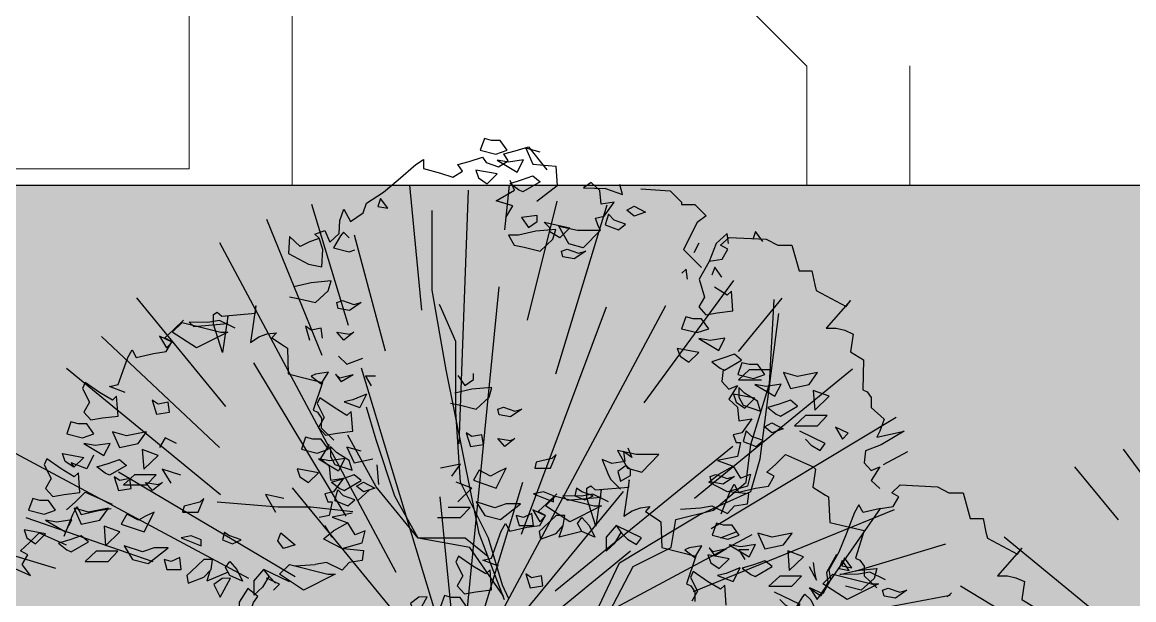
# Model space of a CAD drawing. Header units: millimetres. Extents: x 1555 to 3397, y 790 to 1592.
# Drawn here: x 1648.588 to 1649.428, y 811.72 to 812.156 of the extents above; entities that cross this region are included whole.
import ezdxf

# ---------------------------------------------------------------- set-up
doc = ezdxf.new("R2010")
doc.units = ezdxf.units.MM
doc.layers.add('ARBOLES', color=62, linetype='Continuous')
doc.layers.add('PISO 02', color=7, linetype='Continuous', lineweight=15, true_color=0x6b6a56)
doc.layers.add('PISO LM', color=7, linetype='Continuous', lineweight=25, true_color=0x484242)
doc.layers.add('VEGETACIÓN GRASS', color=116, linetype='Continuous', lineweight=13)

# ---------------------------------------------------------------- blocks, each defined once
blk = doc.blocks.new('A$C3A994C8D')
at = {"layer": 'ARBOLES', "color": 82}
for p, q in [((-3.4674, 7.2761), (-3.492, 8.025)), ((-3.2635, 5.8005), (-2.9029, 7.9864)), ((-3.2084, 8.0291), (-3.2607, 7.1605)), ((-3.9084, 7.2241), (-4.0772, 7.9478)), ((-4.3965, 7.8081), (-3.8599, 6.4024)), ((-3.6716, 7.7749), (-3.6236, 7.0652)), ((-2.6252, 7.0563), (-2.3327, 7.8337)), ((-4.5262, 7.5154), (-4.6362, 7.758)), ((-2.0607, 7.6847), (-2.5115, 6.8385)), ((-4.8725, 7.5789), (-4.4801, 6.9675)), ((-2.4268, 6.5697), (-1.8032, 7.5727)), ((-4.5374, 6.6118), (-5.1474, 7.4628)), ((-2.8632, 7.2475), (-3.0891, 6.2117)), ((-3.393, 5.0153), (-4.3865, 7.2071)), ((-2.4268, 6.0472), (-1.3349, 7.2134)), ((-5.5445, 7.0298), (-5.5911, 7.0735)), ((-3.393, 5.0153), (-3.4587, 7.0122)), ((-4.9481, 6.8896), (-4.0374, 5.7756)), ((-1.8992, 6.8927), (-2.6907, 5.9705)), ((-5.7128, 6.797), (-4.9765, 6.2814)), ((-3.393, 5.0153), (-5.2843, 6.7862)), ((-1.2921, 6.8129), (-1.921, 6.3241)), ((-1.3626, 6.4707), (-0.9456, 6.7697)), ((-5.6043, 6.3899), (-5.9504, 6.6051)), ((-3.393, 5.0153), (-2.8448, 6.4727)), ((-3.393, 5.0153), (-3.6558, 6.1417)), ((-5.0788, 5.6495), (-6.2114, 6.0756)), ((-3.393, 5.0153), (-4.1469, 6.067)), ((-5.392, 5.8668), (-4.1197, 5.3925)), ((-3.393, 5.0153), (-4.693, 5.8234)), ((-6.3647, 5.7196), (-5.1141, 5.4472)), ((-6.2033, 5.4789), (-6.3641, 5.5054)), ((-3.393, 5.0153), (-4.6201, 5.477)), ((-3.393, 5.0153), (-5.3336, 5.3354)), ((-6.1764, 5.2054), (-4.894, 5.1261)), ((-5.8423, 4.9348), (-6.4026, 4.9164)), ((-6.3284, 4.6177), (-4.477, 4.8819))]:
    blk.add_line(p, q, dxfattribs=at)
blk = doc.blocks.new('A$C77297A4A')
at = {"layer": 'ARBOLES'}
for points in [[(-125.593, 108.753), (-124.934, 108.589), (-124.455, 108.753), (-124.755, 109.168), (-125.114, 109.168), (-125.414, 109.251)], [(-123.773, 108.353), (-124.396, 108.257), (-124.875, 108.34), (-124.037, 107.842)], [(-125.295, 107.347), (-124.875, 107.76), (-125.773, 107.926), (-125.654, 107.594)], [(-123.796, 107.014), (-123.977, 107.098), (-124.328, 107.366), (-123.857, 107.511), (-123.378, 107.678), (-123.078, 107.429)], [(-129.884, 106.4), (-129.466, 106.318), (-129.765, 106.733)], [(-119.133, 105.99), (-119.433, 106.239), (-119.133, 106.405), (-118.654, 106.157)], [(-123.558, 105.519), (-123.199, 105.767), (-123.199, 106.016), (-123.858, 105.934)], [(-119.494, 105.659), (-119.973, 105.826), (-120.212, 106.074), (-120.34, 105.628), (-119.792, 105.411)], [(-122.42, 105.436), (-123.258, 105.354), (-123.977, 105.187), (-124.397, 105.187), (-124.158, 104.774), (-123.738, 104.69), (-123.079, 104.525), (-122.54, 105.021)], [(-122.907, 105.742), (-121.829, 105.495), (-122.248, 105.08), (-122.668, 105.328), (-122.668, 105.495)], [(-122.18, 104.525), (-121.941, 104.608), (-121.461, 104.441), (-121.162, 104.525), (-121.641, 104.194), (-122.12, 104.277)], [(-131.366, 102.443), (-130.887, 102.276), (-130.587, 102.36), (-131.066, 102.029), (-131.546, 102.112), (-131.605, 102.36)], [(-116.96, 101.764), (-117.14, 101.267), (-116.481, 101.102), (-116.002, 101.267), (-116.301, 101.682), (-116.66, 101.682)], [(-136.471, 101.12), (-136.173, 101.12), (-137.491, 100.458), (-138.509, 101.12), (-138.089, 101.533)], [(-138.509, 100.707), (-139.047, 100.954), (-138.748, 100.458)], [(-116.422, 100.853), (-115.583, 100.356), (-115.32, 100.866), (-115.942, 100.771)], [(-116.842, 99.86), (-116.422, 100.273), (-117.319, 100.44), (-117.201, 100.107)], [(-115.524, 99.611), (-115.343, 99.527), (-114.625, 99.942), (-114.924, 100.191), (-115.404, 100.025), (-115.875, 99.88)], [(-113.947, 99.757), (-114.306, 99.757), (-114.606, 99.839), (-114.786, 99.342), (-114.127, 99.177), (-113.647, 99.342)], [(-111.432, 99.426), (-112.271, 99.259), (-112.87, 99.426), (-112.57, 98.762), (-111.791, 98.928)], [(-141.98, 98.182), (-142.219, 97.768), (-141.919, 97.435), (-141.44, 97.519), (-140.781, 97.602), (-140.842, 98.43), (-141.021, 98.264), (-141.56, 98.595), (-142.159, 99.01), (-142.278, 98.761)], [(-112.966, 98.941), (-113.588, 98.846), (-114.067, 98.928), (-113.229, 98.431)], [(-114.487, 97.935), (-114.067, 98.348), (-114.965, 98.515), (-114.847, 98.182)], [(-113.834, 97.81), (-113.954, 98.225), (-114.493, 98.556), (-114.733, 98.805), (-114.733, 98.39), (-114.554, 98.059)], [(-110.953, 98.431), (-111.612, 98.679), (-111.552, 97.851)], [(-138.684, 98.182), (-139.104, 98.099), (-139.344, 98.264), (-139.163, 97.684), (-138.625, 97.768)], [(-112.989, 97.602), (-112.271, 98.017), (-112.57, 98.266), (-113.05, 98.1), (-113.521, 97.955), (-113.17, 97.686)], [(-111.946, 97.617), (-112.402, 97.195), (-111.437, 97.195), (-111.032, 97.617)], [(-142.757, 97.353), (-142.937, 96.856), (-142.278, 96.691), (-141.799, 96.856), (-142.098, 97.271), (-142.457, 97.271)], [(-113.355, 97.315), (-112.875, 97.066), (-113.355, 96.9), (-113.655, 97.148)], [(-139.942, 96.442), (-139.583, 96.94), (-140.422, 96.773), (-141.021, 96.94), (-140.721, 96.276)], [(-114.195, 96.735), (-114.434, 96.984), (-114.562, 96.537), (-114.014, 96.32), (-113.715, 96.568)], [(-141.117, 96.455), (-141.739, 96.36), (-142.219, 96.442), (-141.38, 95.945)], [(-139.704, 95.365), (-139.104, 95.945), (-139.763, 96.194)], [(-119.405, 95.409), (-118.807, 95.244), (-118.087, 95.989), (-119.045, 95.989), (-119.825, 96.155)], [(-143.883, 95.553), (-143.585, 94.973), (-143.824, 94.56), (-143.524, 94.227), (-143.045, 94.311), (-142.386, 94.393), (-142.447, 95.222), (-142.626, 95.055), (-143.165, 95.386), (-143.764, 95.802)], [(-140.422, 95.531), (-141.14, 95.116), (-141.321, 95.2), (-141.672, 95.469), (-141.201, 95.614), (-140.721, 95.78)], [(-122.58, 95.824), (-123.239, 95.658), (-123.298, 95.409), (-122.639, 95.409), (-122.401, 95.989)], [(-139.588, 94.71), (-139.183, 95.131), (-140.097, 95.131), (-140.553, 94.71)], [(-119.46, 95.526), (-119.819, 95.277), (-119.701, 94.862), (-119.281, 95.111), (-119.281, 95.359)], [(-115.699, 95.151), (-115.22, 94.985), (-114.92, 95.069), (-115.399, 94.738), (-115.879, 94.82), (-115.938, 95.069)], [(-140.95, 95.055), (-140.768, 94.476), (-140.23, 94.56), (-140.289, 94.973), (-140.709, 94.891)], [(-139.092, 94.724), (-138.912, 94.807), (-139.332, 94.476), (-139.63, 94.807)], [(-122.939, 94.416), (-123.358, 94.332), (-122.519, 94.001), (-122.519, 94.249)], [(-120.805, 93.829), (-120.506, 93.829), (-121.824, 93.166), (-122.842, 93.829), (-122.422, 94.242)], [(-121.622, 94.249), (-121.201, 94.085), (-120.842, 94.249), (-121.322, 94.416), (-121.544, 94.569)], [(-144.542, 93.647), (-143.883, 93.482), (-143.404, 93.647), (-143.703, 94.062), (-144.063, 94.062), (-144.362, 94.145)], [(-138.074, 93.565), (-137.415, 93.565), (-137.176, 94.145), (-137.356, 93.98), (-138.014, 93.813)], [(-108.801, 93.716), (-109.519, 93.549), (-109.699, 93.88), (-109.878, 93.549), (-110.237, 92.638), (-110.537, 91.892), (-110.957, 91.148), (-110.896, 90.733), (-111.214, 90.144), (-111.752, 90.391), (-111.453, 89.896)], [(-142.327, 93.067), (-141.547, 93.234), (-141.188, 93.731), (-142.027, 93.565), (-142.626, 93.731)], [(-139.691, 92.736), (-139.271, 93.565), (-139.63, 93.4), (-139.93, 93.234), (-140.409, 93.482), (-140.65, 93.067)], [(-122.842, 93.415), (-123.381, 93.662), (-123.081, 93.166)], [(-144.603, 92.488), (-144.244, 92.241), (-143.824, 92.654), (-144.721, 92.82)], [(-142.985, 92.736), (-142.722, 93.247), (-143.344, 93.151), (-143.824, 93.234)], [(-141.309, 92.157), (-140.709, 92.736), (-141.368, 92.985)], [(-115.856, 92.604), (-115.197, 92.439), (-114.718, 92.604), (-115.017, 93.019), (-115.376, 93.019), (-115.676, 93.101)], [(-142.926, 91.992), (-142.745, 91.908), (-142.027, 92.323), (-142.327, 92.572), (-142.806, 92.405), (-143.277, 92.26)], [(-137.295, 92.157), (-137.295, 92.405), (-137.715, 92.572), (-138.133, 92.488)], [(-113.64, 92.024), (-112.861, 92.19), (-112.502, 92.688), (-113.341, 92.521), (-113.94, 92.688)], [(-141.193, 91.501), (-140.788, 91.923), (-141.702, 91.923), (-142.159, 91.501)], [(-140.53, 92.157), (-140.17, 91.577), (-139.512, 91.412), (-138.673, 92.074), (-139.271, 92.074), (-139.75, 91.908)], [(-114.299, 91.693), (-114.036, 92.203), (-114.658, 92.108), (-115.138, 92.19)], [(-112.622, 91.113), (-112.023, 91.693), (-112.682, 91.941)], [(-138.553, 91.494), (-138.853, 91.577), (-138.733, 91.163), (-138.133, 91.163), (-138.194, 91.661)], [(-137.835, 90.584), (-137.176, 90.832), (-136.876, 91.163), (-136.815, 91.577), (-137.176, 91.577), (-137.715, 91.081), (-137.894, 90.915)], [(-126.313, 90.89), (-126.552, 90.477), (-126.252, 90.144), (-125.773, 90.228), (-125.114, 90.31), (-125.175, 91.139), (-125.354, 90.973), (-125.893, 91.304), (-126.493, 91.719), (-126.611, 91.47)], [(-115.558, 91.197), (-115.138, 91.61), (-116.035, 91.777), (-115.917, 91.444)], [(-114.24, 90.948), (-114.059, 90.864), (-113.341, 91.279), (-113.64, 91.528), (-114.12, 91.362), (-114.591, 91.217)], [(-110.405, 91.538), (-110.524, 91.206), (-110.105, 91.123)], [(-110.298, 91.645), (-110.417, 91.313), (-109.998, 91.23)], [(-123.017, 90.89), (-123.437, 90.808), (-123.678, 90.973), (-123.497, 90.393), (-122.958, 90.477)], [(-110.196, 89.896), (-111.214, 90.558), (-110.794, 90.971), (-109.176, 90.558), (-108.878, 90.558)], [(-136.761, 90.526), (-136.503, 89.996), (-136.059, 90.794), (-136.412, 90.788)], [(-112.507, 90.457), (-112.102, 90.879), (-113.016, 90.879), (-113.472, 90.457)], [(-135.206, 89.434), (-135.092, 89.774), (-134.918, 90.032), (-135.332, 90.36), (-135.698, 89.788), (-135.695, 89.282)], [(-128.512, 89.738), (-128.254, 89.208), (-127.81, 90.006), (-128.164, 89.999)], [(-127.09, 90.062), (-127.27, 89.564), (-126.611, 89.4), (-126.132, 89.564), (-126.432, 89.979), (-126.791, 89.979)], [(-108.645, 90.045), (-108.705, 90.293), (-108.466, 90.376), (-107.987, 90.209), (-107.687, 90.293), (-108.166, 89.962)]]:
    blk.add_lwpolyline(points, close=True, dxfattribs=at)
for points in [[(-132.354, 105.052), (-132.773, 104.899), (-133.14, 104.718), (-133.593, 105.142), (-133.636, 104.416), (-132.789, 103.971), (-132.233, 103.867), (-132.19, 104.592), (-132.337, 105.059), (-132.528, 105.237), (-132.108, 105.392), (-131.891, 104.902), (-131.501, 105.259), (-131.482, 105.811), (-131.303, 106.279), (-131.034, 105.761), (-130.498, 106.135), (-130.359, 106.53), (-129.641, 106.994), (-129.028, 107.514), (-128.286, 108.153), (-127.973, 108.363), (-127.968, 107.986), (-127.255, 107.799), (-126.739, 107.62), (-126.335, 107.875), (-126.523, 108.162), (-126.051, 108.288), (-125.486, 108.459), (-125.332, 108.237), (-124.816, 108.059), (-124.412, 108.313), (-124.6, 108.6), (-124.128, 108.726), (-123.563, 108.898), (-122.787, 107.928)], [(-123.078, 108.671), (-123.678, 108.837), (-123.378, 108.173), (-122.419, 108.091), (-122.36, 107.263), (-123.21, 106.607)], [(-124.517, 105.934), (-124.217, 106.429), (-124.919, 106.63), (-124.146, 107.077), (-124.332, 107.482)], [(-120.548, 105.4), (-121.268, 104.656), (-121.866, 104.821), (-122.286, 105.567), (-121.507, 105.4), (-120.548, 105.4), (-120.632, 105.577), (-120.75, 105.908), (-120.391, 105.99), (-119.973, 106.57), (-120.512, 106.488), (-120.571, 107.068), (-120.93, 107.399), (-121.249, 107.182), (-120.332, 107.15), (-119.612, 106.901), (-119.733, 107.316)], [(-118.85, 107.14), (-117.622, 107.046), (-117.149, 106.574), (-117.149, 106.479), (-116.582, 106.479), (-116.11, 106.007), (-116.488, 105.723), (-117.055, 104.59), (-116.299, 103.834)], [(-124.575, 89.889), (-125.634, 92.668), (-127.01, 99.544), (-127.6, 102.883), (-127.6, 106.223)], [(-131.083, 105.076), (-131.322, 105.324), (-131.442, 105.158), (-131.742, 104.661), (-131.083, 104.496), (-130.843, 104.578)], [(-115.174, 104.845), (-115.233, 105.258), (-115.687, 104.838), (-115.987, 104.092), (-116.407, 103.348), (-116.183, 102.593), (-116.422, 102.179), (-116.122, 101.846), (-115.643, 101.93), (-114.984, 102.013), (-115.045, 102.841), (-115.224, 102.675), (-115.763, 103.006)], [(-115.984, 104.107), (-115.443, 104.19), (-115.205, 104.603), (-115.504, 104.769), (-115.145, 105.1), (-113.587, 105.018), (-113.108, 104.769), (-112.508, 104.769), (-112.21, 103.692), (-111.67, 103.692), (-111.551, 103.112), (-111.49, 102.864), (-110.234, 102.201), (-110.052, 102.45), (-111.072, 101.291), (-110.652, 101.291), (-110.293, 101.208), (-109.934, 101.042), (-110.052, 100.297), (-109.514, 99.965), (-109.541, 98.705), (-109.36, 98.623), (-109.18, 98.374), (-109.18, 97.96), (-108.642, 97.463), (-108.821, 96.966), (-108.942, 96.717), (-107.804, 96.966), (-108.762, 96.386), (-109.421, 96.137), (-109.48, 95.641), (-109.18, 95.31), (-108.821, 95.475), (-109.18, 94.895), (-108.821, 94.564)], [(-113.736, 104.927), (-114.036, 105.342), (-114.154, 105.01)], [(-116.886, 103.348), (-116.945, 103.761), (-117.125, 103.596)], [(-115.448, 103.43), (-115.748, 103.845), (-115.866, 103.512)], [(-133.583, 102.609), (-133.163, 102.525), (-132.504, 102.36), (-131.966, 102.856), (-131.845, 103.271), (-132.684, 103.189), (-133.402, 103.022)], [(-135.873, 101.286), (-136.532, 101.617), (-137.012, 101.533), (-137.794, 101.538), (-137.608, 101.362), (-136.193, 101.484), (-136.175, 101.791), (-136.406, 100.265), (-136.776, 101.454), (-136.776, 101.867), (-136.617, 101.966), (-136.431, 101.789), (-135.016, 101.912), (-134.998, 102.219), (-135.229, 100.692), (-134.875, 100.92), (-134.529, 101.044), (-134.137, 101.099), (-134.323, 100.879), (-133.792, 100.534), (-133.674, 100.448), (-133.64, 99.37), (-132.926, 99.188), (-132.211, 99.005), (-132.599, 97.854), (-132.42, 97.768), (-132.246, 97.515), (-132.256, 97.101), (-131.729, 96.591)], [(-124.385, 89.929), (-124.651, 90.507), (-125.241, 92.471), (-126.42, 94.829), (-126.617, 97.776), (-126.617, 100.722), (-127.207, 102.098), (-127.297, 102.279)], [(-120.666, 88.418), (-119.165, 91.292), (-117.575, 92.078), (-117.379, 93.257), (-115.806, 93.65), (-114.43, 94.829), (-114.234, 96.4), (-113.448, 98.954), (-113.251, 102.49)], [(-121.113, 88.542), (-119.738, 91.433), (-117.379, 92.864), (-116.396, 93.453), (-114.234, 94.436), (-113.841, 95.811), (-113.061, 101.901)], [(-140.481, 98.595), (-141.14, 98.844), (-140.781, 98.928), (-140.376, 100.055), (-140.196, 100.386), (-140.017, 100.055), (-139.298, 100.221), (-138.758, 100.303), (-138.519, 100.717), (-138.819, 100.883), (-138.46, 101.214), (-138.04, 101.629)], [(-132.684, 101.201), (-132.924, 101.366)], [(-132.924, 101.366), (-132.743, 100.786)], [(-132.264, 101.283), (-132.684, 101.201)], [(-132.204, 100.87), (-132.264, 101.283)], [(-131.605, 101.117), (-131.066, 101.034)], [(-131.307, 100.786), (-131.605, 101.117)], [(-130.887, 101.117), (-131.307, 100.786)], [(-131.066, 101.034), (-130.887, 101.117)], [(-131.536, 100.108), (-131.177, 99.777)], [(-131.177, 99.777), (-130.518, 100.025)], [(-132.494, 99.362), (-132.674, 99.279)], [(-131.954, 99.446), (-132.494, 99.362)], [(-132.254, 98.948), (-131.954, 99.446)], [(-131.476, 99.197), (-131.656, 99.362)], [(-131.656, 99.362), (-131.416, 99.03)], [(-125.874, 99.136), (-125.874, 99.385)], [(-115.392, 99.55), (-115.452, 99.054), (-115.152, 98.723), (-114.793, 98.888), (-115.152, 98.308), (-114.793, 97.977), (-114.733, 97.397), (-114.195, 97.479), (-114.613, 96.9), (-114.972, 96.817), (-114.854, 96.486), (-114.672, 96.486), (-114.793, 95.906), (-115.213, 95.824), (-115.631, 95.74), (-114.972, 95.491), (-114.672, 94.995), (-114.254, 95.16), (-114.374, 94.664), (-115.213, 94.416), (-115.99, 94.829), (-115.572, 95.16), (-114.972, 95.491)], [(-113.386, 99.542), (-114.3, 99.542), (-114.756, 99.12), (-113.791, 99.12)], [(-132.674, 99.279), (-132.254, 98.948)], [(-130.92, 99.324), (-131.476, 99.197)], [(-130.92, 99.324), (-131.416, 99.03)], [(-129.978, 99.279), (-130.398, 99.279)], [(-130.398, 99.279), (-130.159, 98.866)], [(-126.533, 99.303), (-126.233, 98.888)], [(-126.233, 98.888), (-125.874, 99.136)], [(-130.363, 98.523), (-130.936, 98.286)], [(-130.363, 98.523), (-130.636, 97.953)], [(-125.934, 98.723), (-126.652, 98.556)], [(-125.095, 98.805), (-125.934, 98.723)], [(-125.215, 98.39), (-125.095, 98.805)], [(-132.315, 98.368), (-132.433, 98.12)], [(-132.433, 98.12), (-132.135, 97.54)], [(-131.715, 97.953), (-132.315, 98.368)], [(-131.177, 97.622), (-131.715, 97.953)], [(-130.936, 98.286), (-131.295, 98.202)], [(-131.295, 98.202), (-130.636, 97.953)], [(-125.268, 91.707), (-126.224, 92.471), (-128.189, 92.471), (-129.172, 94.239), (-129.958, 96.597), (-130.352, 97.972)], [(-126.833, 98.143), (-126.413, 98.059)], [(-126.413, 98.059), (-125.754, 97.894)], [(-125.754, 97.894), (-125.215, 98.39)], [(-124.855, 97.894), (-124.616, 97.977)], [(-124.616, 97.977), (-124.137, 97.81)], [(-132.135, 97.54), (-132.374, 97.126)], [(-130.997, 97.789), (-131.177, 97.622)], [(-130.936, 96.96), (-130.997, 97.789)], [(-124.795, 97.646), (-124.855, 97.894)], [(-124.316, 97.563), (-124.795, 97.646)], [(-123.837, 97.894), (-124.316, 97.563)], [(-124.137, 97.81), (-123.837, 97.894)], [(-132.374, 97.126), (-132.074, 96.794)], [(-110.144, 96.882), (-110.682, 97.129), (-110.382, 96.634)], [(-138.325, 96.442), (-138.804, 96.691), (-139.045, 96.276)], [(-132.913, 96.711), (-133.092, 96.214)], [(-132.613, 96.629), (-132.913, 96.711)], [(-132.254, 96.629), (-132.613, 96.629)], [(-131.954, 96.214), (-132.254, 96.629)], [(-132.074, 96.794), (-131.595, 96.878)], [(-131.595, 96.878), (-130.936, 96.96)], [(-124.612, 90.035), (-126.027, 92.078), (-128.189, 92.471), (-129.958, 94.632), (-131.138, 96.793)], [(-125.934, 96.735), (-126.174, 96.9)], [(-126.174, 96.9), (-125.993, 96.32)], [(-125.514, 96.817), (-125.934, 96.735)], [(-125.454, 96.404), (-125.514, 96.817)], [(-124.557, 96.32), (-124.855, 96.651)], [(-124.855, 96.651), (-124.316, 96.568)], [(-124.137, 96.651), (-124.557, 96.32)], [(-124.316, 96.568), (-124.137, 96.651)], [(-111.941, 96.634), (-111.7, 96.385), (-111.323, 96.161), (-111.115, 96.449), (-112.179, 96.965)], [(-110.382, 96.634), (-110.144, 96.882)], [(-133.092, 96.214), (-132.433, 96.049)], [(-132.433, 96.049), (-131.954, 96.214)], [(-131.922, 96.402), (-132.281, 95.822)], [(-131.863, 96.319), (-131.863, 95.904)], [(-131.622, 96.071), (-131.863, 96.319)], [(-131.084, 95.74), (-131.622, 96.071)], [(-131.177, 96.298), (-130.877, 95.634)], [(-130.577, 96.132), (-131.177, 96.298)], [(-125.993, 96.32), (-125.454, 96.404)], [(-119.401, 96.27), (-119.222, 95.857), (-119.581, 96.106), (-119.521, 95.691), (-120.06, 95.608), (-120.478, 95.773), (-120.239, 95.193), (-120.119, 94.946), (-119.701, 94.531)], [(-141.813, 95.956), (-142.086, 95.386), (-142.745, 95.635), (-142.639, 95.449), (-142.998, 95.696), (-143.116, 96.029), (-142.219, 95.862), (-142.639, 95.449)], [(-131.895, 95.718), (-132.374, 95.801)], [(-132.374, 95.801), (-131.536, 95.303)], [(-132.281, 95.822), (-131.922, 95.491)], [(-131.272, 95.814), (-131.895, 95.718)], [(-131.863, 95.904), (-131.683, 95.573)], [(-131.272, 95.814), (-131.536, 95.303)], [(-130.964, 95.325), (-131.084, 95.74)], [(-130.877, 95.634), (-130.098, 95.801)], [(-115.473, 93.501), (-115.114, 94.412), (-114.934, 94.743), (-114.755, 94.412), (-114.036, 94.579), (-113.496, 94.661), (-113.257, 95.074), (-113.557, 95.241), (-113.198, 95.572), (-112.778, 95.987), (-111.64, 95.489), (-111.518, 95.364), (-111.636, 94.619), (-111.098, 94.286), (-110.978, 94.204), (-110.918, 93.127), (-110.2, 92.962), (-109.48, 92.796), (-109.841, 91.636), (-109.66, 91.554), (-109.48, 91.305), (-109.48, 90.892), (-108.942, 90.394)], [(-138.145, 95.116), (-138.924, 95.365), (-138.565, 94.785)], [(-132.374, 95.221), (-133.272, 95.387)], [(-133.272, 95.387), (-133.153, 95.054)], [(-132.794, 94.807), (-132.374, 95.221)], [(-131.922, 95.491), (-131.863, 94.911)], [(-131.683, 95.573), (-130.964, 95.325)], [(-130.877, 95.138), (-131.356, 94.972)], [(-130.577, 94.89), (-130.877, 95.138)], [(-129.918, 95.552), (-129.859, 94.723)], [(-126.413, 95.575), (-127.251, 95.409)], [(-126.772, 95.078), (-126.413, 95.575)], [(-125.634, 95.327), (-125.874, 94.911)], [(-125.155, 95.078), (-125.634, 95.327)], [(-124.855, 95.244), (-125.155, 95.078)], [(-124.916, 94.58), (-124.496, 95.409)], [(-124.496, 95.409), (-124.855, 95.244)], [(-133.153, 95.054), (-132.794, 94.807)], [(-131.863, 94.911), (-131.324, 94.993)], [(-131.827, 94.827), (-131.356, 94.972)], [(-131.827, 94.827), (-131.476, 94.559)], [(-131.324, 94.993), (-131.743, 94.414)], [(-131.295, 94.475), (-130.577, 94.89)], [(-130.784, 94.662), (-130.484, 94.829)], [(-130.484, 94.829), (-130.005, 94.58)], [(-125.934, 94.58), (-126.592, 94.829)], [(-125.874, 94.911), (-124.916, 94.58)], [(-120.207, 93.995), (-120.866, 94.326), (-121.345, 94.242), (-122.127, 94.246), (-121.942, 94.07), (-120.526, 94.193), (-120.509, 94.5), (-120.739, 92.973), (-121.109, 94.163), (-121.109, 94.576), (-120.95, 94.674), (-120.765, 94.498), (-119.349, 94.621), (-119.332, 94.928), (-119.562, 93.401), (-119.209, 93.628), (-118.862, 93.753), (-118.47, 93.807), (-118.656, 93.588), (-118.125, 93.242), (-118.007, 93.157), (-117.973, 92.079), (-117.259, 91.897), (-116.544, 91.714), (-116.932, 90.563), (-116.753, 90.476), (-116.579, 90.223), (-116.589, 89.81)], [(-108.801, 93.716), (-108.261, 93.798), (-108.022, 94.211), (-108.322, 94.378), (-107.963, 94.709), (-106.404, 94.626), (-105.925, 94.378), (-105.326, 94.378), (-105.027, 93.301), (-104.487, 93.301), (-104.369, 92.721), (-104.308, 92.472), (-103.051, 91.81), (-102.87, 92.059), (-103.889, 90.899), (-103.469, 90.899), (-103.11, 90.817), (-102.751, 90.65), (-102.87, 89.906), (-102.331, 89.573)], [(-142.946, 93.659), (-142.587, 93.99), (-142.167, 94.405), (-141.029, 93.908)], [(-133.821, 94.145), (-134.6, 94.311)], [(-134.6, 94.311), (-134.18, 93.565)], [(-131.743, 94.414), (-132.102, 94.331)], [(-132.102, 94.331), (-131.983, 94)], [(-131.692, 94.051), (-131.563, 94.498)], [(-131.324, 94.249), (-131.563, 94.498)], [(-131.476, 94.559), (-131.295, 94.475)], [(-130.845, 94.083), (-131.324, 94.249)], [(-130.484, 94.414), (-130.784, 94.662)], [(-130.253, 94.489), (-130.709, 94.068)], [(-130.005, 94.58), (-130.484, 94.414)], [(-126.533, 94.001), (-125.934, 94.58)], [(-124.814, 91.304), (-125.473, 91.552), (-125.114, 91.636), (-124.709, 92.763), (-124.529, 93.094), (-124.35, 92.763), (-123.632, 92.93), (-123.091, 93.012), (-122.853, 93.425), (-123.152, 93.592), (-122.793, 93.923), (-122.373, 94.338)], [(-117.189, 93.691), (-116.351, 93.752), (-115.872, 93.836), (-115.213, 93.505), (-114.913, 93.836), (-114.374, 93.918), (-114.313, 94.332), (-115.152, 94.416)], [(-143.043, 92.562), (-142.684, 93.472), (-142.504, 93.803)], [(-142.504, 93.803), (-142.325, 93.472)], [(-130.926, 93.587), (-132.695, 93.783), (-134.071, 93.783), (-136.626, 93.98)], [(-131.983, 94), (-131.802, 94)], [(-131.802, 94), (-131.922, 93.42)], [(-131.692, 94.051), (-131.143, 93.834)], [(-131.143, 93.834), (-130.845, 94.083)], [(-126.013, 93.767), (-126.927, 93.767)], [(-126.418, 93.345), (-126.013, 93.767)], [(-125.754, 94.001), (-125.395, 93.421)], [(-124.975, 93.752), (-125.754, 94.001)], [(-124.496, 93.918), (-124.975, 93.752)], [(-124.736, 93.256), (-123.898, 93.918)], [(-123.898, 93.918), (-124.496, 93.918)], [(-142.325, 93.472), (-141.607, 93.639)], [(-141.607, 93.639), (-141.066, 93.721)], [(-131.922, 93.42), (-132.342, 93.338)], [(-131.379, 93.445), (-131.798, 93.361)], [(-131.798, 93.361), (-131.139, 93.112)], [(-130.959, 93.527), (-131.379, 93.445)], [(-127.383, 93.345), (-126.418, 93.345)], [(-125.395, 93.421), (-124.736, 93.256)], [(-123.778, 93.339), (-124.077, 93.421)], [(-124.077, 93.421), (-123.957, 93.007)], [(-123.418, 93.505), (-123.778, 93.339)], [(-123.358, 93.007), (-123.418, 93.505)], [(-121.322, 92.759), (-121.501, 93.09), (-121.322, 93.339), (-121.022, 93.007), (-120.783, 92.51), (-121.322, 92.759), (-122.28, 92.51), (-122.101, 93.007), (-122.04, 93.421), (-122.401, 93.421), (-122.939, 92.925), (-123.119, 92.759), (-123.059, 92.428), (-122.401, 92.676), (-122.101, 93.007)], [(-131.802, 92.51), (-132.102, 93.005)], [(-131.139, 93.112), (-131.738, 92.781)], [(-130.839, 92.617), (-131.139, 93.112)], [(-123.957, 93.007), (-123.358, 93.007)], [(-119.884, 93.007), (-119.645, 92.676), (-119.405, 92.428), (-119.027, 92.204), (-118.82, 92.492), (-119.884, 93.007), (-120.304, 92.51), (-120.304, 91.93), (-119.945, 92.261), (-119.675, 92.708)], [(-146.011, 90.996), (-145.591, 91.411), (-144.453, 90.913), (-144.811, 91.368), (-144.573, 91.782), (-144.872, 91.948), (-144.513, 92.279), (-144.093, 92.694), (-142.955, 92.197)], [(-136.32, 92.725), (-136.397, 92.405)], [(-136.397, 92.405), (-135.977, 92.241)], [(-136.32, 92.725), (-136.097, 92.572)], [(-135.618, 92.405), (-136.097, 92.572)], [(-135.977, 92.241), (-135.618, 92.405)], [(-134.074, 92.368), (-133.954, 92.699)], [(-133.835, 92.037), (-134.074, 92.368)], [(-133.954, 92.699), (-133.356, 92.202)], [(-132.157, 92.45), (-131.738, 92.781)], [(-132.157, 92.45), (-131.379, 92.037)], [(-130.421, 92.781), (-130.839, 92.617)], [(-130.541, 92.286), (-130.421, 92.781)], [(-115.51, 92.485), (-114.851, 92.734)], [(-133.356, 92.202), (-133.835, 92.037)], [(-131.379, 92.037), (-130.541, 92.286)], [(-131.318, 92.037), (-130.48, 91.953)], [(-130.48, 91.953), (-130.541, 91.539)], [(-116.828, 92.07), (-117.007, 91.988)], [(-117.007, 91.988), (-116.587, 91.657)], [(-116.287, 92.154), (-116.828, 92.07)], [(-116.587, 91.657), (-116.287, 92.154)], [(-115.989, 92.07), (-115.749, 91.739)], [(-115.81, 91.905), (-115.989, 92.07)], [(-115.253, 92.032), (-115.81, 91.905)], [(-115.253, 92.032), (-115.749, 91.739)], [(-114.731, 91.988), (-114.492, 91.574)], [(-114.311, 91.988), (-114.731, 91.988)], [(-136.277, 91.246), (-136.097, 91.494)], [(-136.097, 91.494), (-135.797, 91.163)], [(-132.038, 91.457), (-132.517, 91.373)], [(-131.379, 91.126), (-132.038, 91.457)], [(-131.079, 91.457), (-131.379, 91.126)], [(-130.541, 91.539), (-131.079, 91.457)], [(-110.644, 91.785), (-111.064, 91.041), (-111.003, 90.626), (-111.303, 90.046), (-111.782, 90.379)], [(-111.543, 91.041), (-111.603, 91.454)], [(-136.929, 91.104), (-137.056, 90.666)], [(-136.168, 91.045), (-137.056, 90.666)], [(-136.097, 90.915), (-136.277, 91.246)], [(-135.797, 91.163), (-135.559, 90.666)], [(-135.079, 90.666), (-134.659, 91.163)], [(-133.595, 90.648), (-134.659, 91.163)], [(-134.42, 90.832), (-134.659, 91.163)], [(-134.015, 90.96), (-133.595, 91.373)], [(-132.997, 90.298), (-134.015, 90.96)], [(-133.595, 91.373), (-131.977, 90.96)], [(-133.356, 91.312), (-132.517, 91.373)], [(-131.679, 90.96), (-132.997, 90.298)], [(-131.977, 90.96), (-131.679, 90.96)], [(-116.648, 91.077), (-116.767, 90.828)], [(-116.049, 90.662), (-116.648, 91.077)], [(-115.269, 90.995), (-115.629, 90.911)], [(-114.696, 91.232), (-115.269, 90.995)], [(-114.696, 91.232), (-114.97, 90.662)], [(-111.782, 91.29), (-111.482, 90.71)], [(-111.482, 90.71), (-111.543, 91.041)], [(-108.578, 90.724), (-109.237, 91.055), (-109.716, 90.971), (-110.502, 90.956), (-109.783, 91.122), (-108.945, 91.204), (-109.065, 90.789), (-109.604, 90.293), (-110.263, 90.458)], [(-135.559, 90.666), (-136.097, 90.915)], [(-135.079, 90.666), (-135.079, 90.086)], [(-134.45, 90.864), (-134.72, 90.417)], [(-134.015, 90.546), (-134.553, 90.793)], [(-134.18, 90.584), (-134.42, 90.832)], [(-134.253, 90.298), (-134.015, 90.546)], [(-116.767, 90.828), (-116.469, 90.248)], [(-115.51, 90.331), (-116.049, 90.662)], [(-115.629, 90.911), (-114.97, 90.662)], [(-115.33, 90.497), (-115.51, 90.331)], [(-115.269, 89.669), (-115.33, 90.497)], [(-135.079, 90.086), (-134.72, 90.417)], [(-116.469, 90.248), (-116.707, 89.835)], [(-113.249, 90.227), (-112.185, 89.711), (-112.393, 89.423), (-112.77, 89.647), (-113.011, 89.896)], [(-111.962, 90.13), (-111.723, 89.881), (-111.482, 89.384), (-111.723, 89.302), (-112.382, 89.466), (-112.082, 89.964)], [(-112.082, 89.964), (-111.962, 90.13)], [(-105.817, 90.178), (-105.996, 90.014)]]:
    blk.add_lwpolyline(points, dxfattribs=at)

msp = doc.modelspace()

# ---------------------------------------------------------------- hatches: boundary and pattern name
at = {"layer": 'PISO 02'}
h = msp.add_hatch(dxfattribs=at)
h.set_pattern_fill('FLGSTONE', color=256, scale=1.944, style=0, pattern_type=2)
h.set_pattern_definition([(0, (1779.0388, 776.819), (0, 1.944), [0.3888, -1.5552]), (0, (1780.5552, 776.9745), (0, 1.944), [0.34992, -1.59408]), (0, (1780.594, 777.0522), (0, 1.944), [0.31104, -1.63296]), (0, (1779.7387, 777.3633), (0, 1.944), [0.23328, -0.07776, 0.15552, -1.47744]), (0, (1779.0388, 777.4021), (0, 1.944), [0.11664, -1.63296, 0.11664, -0.07776]), (0, (1779.7776, 777.441), (0, 1.944), [0.3888, -1.5552]), (0, (1780.8273, 777.4799), (0, 1.944), [0.27216, -1.67184]), (0, (1779.8942, 777.791), (0, 1.944), [0.27216, -0.07776, 0.50544, -1.08864]), (0, (1779.933, 777.8687), (0, 1.944), [0.46656, -0.07776, 0.11664, -0.07776, 0.07776, -1.12752]), (0, (1779.661, 778.063), (0, 1.944), [0.1944, -1.7496]), (0, (1779.661, 778.1409), (0, 1.944), [0.23328, -1.71072]), (0, (1780.0497, 778.1797), (0, 1.944), [0.1944, -1.7496]), (0, (1779.2721, 778.2186), (0, 1.944), [0.1944, -1.7496]), (0, (1780.0497, 778.2575), (0, 1.944), [0.23328, -1.71072]), (0, (1779.1944, 778.2964), (0, 1.944), [0.23328, -1.71072]), (0, (1779.5054, 778.413), (0, 1.944), [0.46656, -0.46656, 0.15552, -0.07776, 0.23328, -0.54432]), (0, (1779.5054, 778.4908), (0, 1.944), [0.46656, -0.46656, 0.46656, -0.54432]), (0, (1779.0388, 778.6852), (0, 1.944), [0.3888, -1.5552]), (90, (1779.0388, 776.819), (-1.944, 1e-16), [0.5832, -1.04976, 0.23328, -0.07776]), (90, (1779.4276, 776.819), (-1.944, 1e-16), [0.31104, -1.1664, 0.3888, -0.07776]), (90, (1779.5054, 776.819), (-1.944, 1e-16), [0.31104, -1.1664, 0.11664, -0.07776, 0.1944, -0.07776]), (90, (1779.6998, 777.441), (-1.944, 1e-16), [0.11664, -1.82736]), (90, (1779.7776, 777.441), (-1.944, 1e-16), [0.11664, -1.82736]), (90, (1779.8553, 777.8687), (-1.944, 1e-16), [0.1944, -1.7496]), (90, (1779.933, 777.8687), (-1.944, 1e-16), [0.1944, -1.7496]), (90, (1780.0497, 777.0522), (-1.944, 1e-16), [0.31104, -0.89424, 0.66096, -0.07776]), (90, (1780.1664, 777.441), (-1.944, 1e-16), [0.34992, -1.59408]), (90, (1780.2441, 777.441), (-1.944, 1e-16), [0.34992, -1.59408]), (90, (1779.972, 777.0522), (-1.944, 1e-16), [0.31104, -0.85536, 0.1944, -0.07776, 0.42768, -0.07776]), (90, (1780.3608, 778.413), (-1.944, 1e-16), [0.34992, -1.59408]), (90, (1780.4385, 778.4908), (-1.944, 1e-16), [0.31104, -1.63296]), (90, (1780.5163, 777.0522), (-1.944, 1e-16), [0.15552, -1.78848]), (90, (1780.594, 777.0522), (-1.944, 1e-16), [0.15552, -0.66096, 0.54432, -0.5832]), (90, (1780.6718, 777.8687), (-1.944, 1e-16), [0.54432, -1.39968]), (90, (1780.7496, 777.4799), (-1.944, 1e-16), [0.31104, -1.63296]), (90, (1780.8273, 777.4799), (-1.944, 1e-16), [0.31104, -1.63296]), (90, (1780.905, 777.0522), (-1.944, 1e-16), [0.34992, -1.08864, 0.42768, -0.07776]), (45, (1779.0388, 777.9853), (1e-16, 1.944), [0.329908, -2.419323]), (45, (1779.1555, 777.4799), (1e-16, 1.944), [0.329908, -2.419323]), (45, (1779.2332, 777.441), (1e-16, 1.944), [0.329908, -2.419323]), (45, (1779.4665, 777.2077), (1e-16, 1.944), [0.329908, -2.419323]), (45, (1779.5054, 777.13), (1e-16, 1.944), [0.329908, -2.418449]), (45, (1780.3608, 776.8967), (1e-16, 1.944), [0.219938, -2.529293]), (45, (1780.594, 777.2077), (1e-16, 1.944), [0.274923, -2.474308]), (45, (1780.5552, 777.2855), (1e-16, 1.944), [0.274923, -2.474308]), (45, (1780.7496, 777.8687), (1e-16, 1.944), [0.494862, -2.25437]), (45, (1780.8273, 777.791), (1e-16, 1.944), [0.164954, -2.584277]), (45, (1780.4385, 776.8578), (1e-16, 1.944), [0.164954, -2.584277]), (45, (1779.9331, 778.0631), (1e-16, 1.944), [0.164954, -2.584277]), (45, (1779.8942, 778.1409), (1e-16, 1.944), [0.10997, -2.639262]), (135, (1779.5832, 778.102), (-1.944, 1e-16), [0.164954, -2.584277]), (135, (1779.6609, 778.1409), (-1.944, 1e-16), [0.219939, -2.529293]), (315, (1780.9051, 778.413), (1.944, -5e-16), [0.274923, -2.474308]), (315, (1779.2332, 777.441), (1.944, -5e-16), [0.329908, -2.419323]), (315, (1779.1555, 777.4021), (1.944, -5e-16), [0.384892, -2.36434]), (315, (1779.0388, 778.4519), (1.944, -5e-16), [0.219938, -2.529293]), (206.56505, (1779.972, 777.0522), (-1.944, -8e-10), [0.521634, -3.825283]), (206.56505, (1779.972, 776.97445), (-1.944, -8e-10), [0.521634, -3.825283]), (153.43495, (1779.7387, 777.6354), (-1.944, 8e-10), [0.260807, -0.086936, 0.434698, -3.564476]), (153.43495, (1779.6998, 777.55765), (-1.944, 8e-10), [0.260807, -0.086936, 0.434698, -3.564476]), (153.43495, (1780.3608, 776.8189), (-1.944, 8e-10), [0.347753, -3.999163]), (153.43495, (1780.3608, 776.8967), (-1.944, 8e-10), [0.347753, -3.999163]), (153.43495, (1780.5163, 777.2077), (-1.944, 8e-10), [0.347753, -3.999163]), (153.43495, (1780.5552, 777.2855), (-1.944, 8e-10), [0.347753, -3.999163]), (63.43495, (1779.4276, 777.7909), (8e-10, 1.944), [0.347753, -3.999163]), (63.43495, (1779.5054, 777.75205), (8e-10, 1.944), [0.347753, -3.999163]), (63.43495, (1780.3219, 778.1797), (8e-10, 1.944), [0.260807, -4.08611]), (63.43495, (1779.7776, 777.55765), (8e-10, 1.944), [0.260807, -4.08611]), (63.43495, (1779.7387, 777.6354), (8e-10, 1.944), [0.260807, -4.08611]), (63.43495, (1780.283, 778.2575), (8e-10, 1.944), [0.173877, -4.17304]), (296.56505, (1780.2441, 778.1797), (8e-10, -1.944), [0.347753, -3.999163]), (296.56505, (1780.3219, 778.1797), (8e-10, -1.944), [0.347753, -3.999163])])
h.paths.add_polyline_path([(1648.52765, 812.78322), (1648.52765, 812.03322), (1650.62765, 812.03322), (1650.62765, 813.73322), (1643.42765, 813.73322), (1643.42765, 812.03322), (1646.77765, 812.03322), (1646.77765, 812.78322)])
at = {"layer": 'VEGETACIÓN GRASS'}
h = msp.add_hatch(dxfattribs=at)
h.set_pattern_fill('AR-SAND', color=256, scale=0.0015, angle=90, style=0)
h.set_pattern_definition([(127.5, (24.81287, -42.492595), (-0.0734119856, -0.002400047), [0, -0.057912, 0, -0.06477, 0, -0.0619125]), (97.5, (24.81287, -42.49259), (-0.107523765, 0.0674284925), [0, -0.031242, 0, -0.052197, 0, -0.0200025]), (57.5, (24.81287, -42.53946), (-0.0002155777, 0.1186488555), [0, -0.01905, 0, -0.06858, 0, -0.089535]), (47.5, (24.81287, -42.53946), (-0.0334393985, 0.114533468), [0, -0.009525, 0, -0.044958, 0, -0.051435])])
edge = h.paths.add_edge_path()
edge.add_arc((1648.78696, 810.04535), 0.21271, 169.74579, 274.22863)
edge.add_line((1648.80265, 809.83322), (1650.37765, 809.83322))
edge.add_arc((1650.37765, 810.08322), 0.25, 270, 360)
edge.add_line((1650.62765, 810.08322), (1650.62765, 812.03322))
edge.add_line((1650.62765, 812.03322), (1648.57765, 812.03322))
edge.add_line((1648.57765, 812.03322), (1648.57765, 810.08322))

# ---------------------------------------------------------------- linework, layer by layer
at = {"layer": 'PISO LM'}
for points in [[(1648.52765, 812.03322), (1650.62765, 812.03322), (1650.62765, 813.83322), (1643.42765, 813.83322), (1643.42765, 812.03322), (1646.77765, 812.03322), (1646.77765, 812.53322), (1648.52765, 812.53322)], [(1648.57765, 812.03322), (1650.62765, 812.03322), (1650.62765, 809.83322), (1648.57765, 809.83322)]]:
    msp.add_lwpolyline(points, close=True, dxfattribs=at)

# ---------------------------------------------------------------- block references
at = {"layer": 'ARBOLES'}
for p, xscale, yscale, zscale, rotation in [((1648.71404, 810.9066), -0.1275000000000091, 0.1275000000000034, 0.1275000000000545, 18.73323774205407), ((1649.8311, 810.77926), 0.1275000000000091, 0.1275000000000091, 0.1275000000000091, 341.2667622579461)]:
    msp.add_blockref('A$C3A994C8D', p, dxfattribs=dict(at, xscale=xscale, yscale=yscale, zscale=zscale, rotation=rotation))
at = {"layer": 'ARBOLES', "xscale": 0.0180000000000109, "yscale": 0.0180000000000109, "zscale": 0.0180000000000109}
msp.add_blockref('A$C77297A4A', (1651.19473, 810.10202), dxfattribs=at)

doc.saveas('drawing.dxf')
